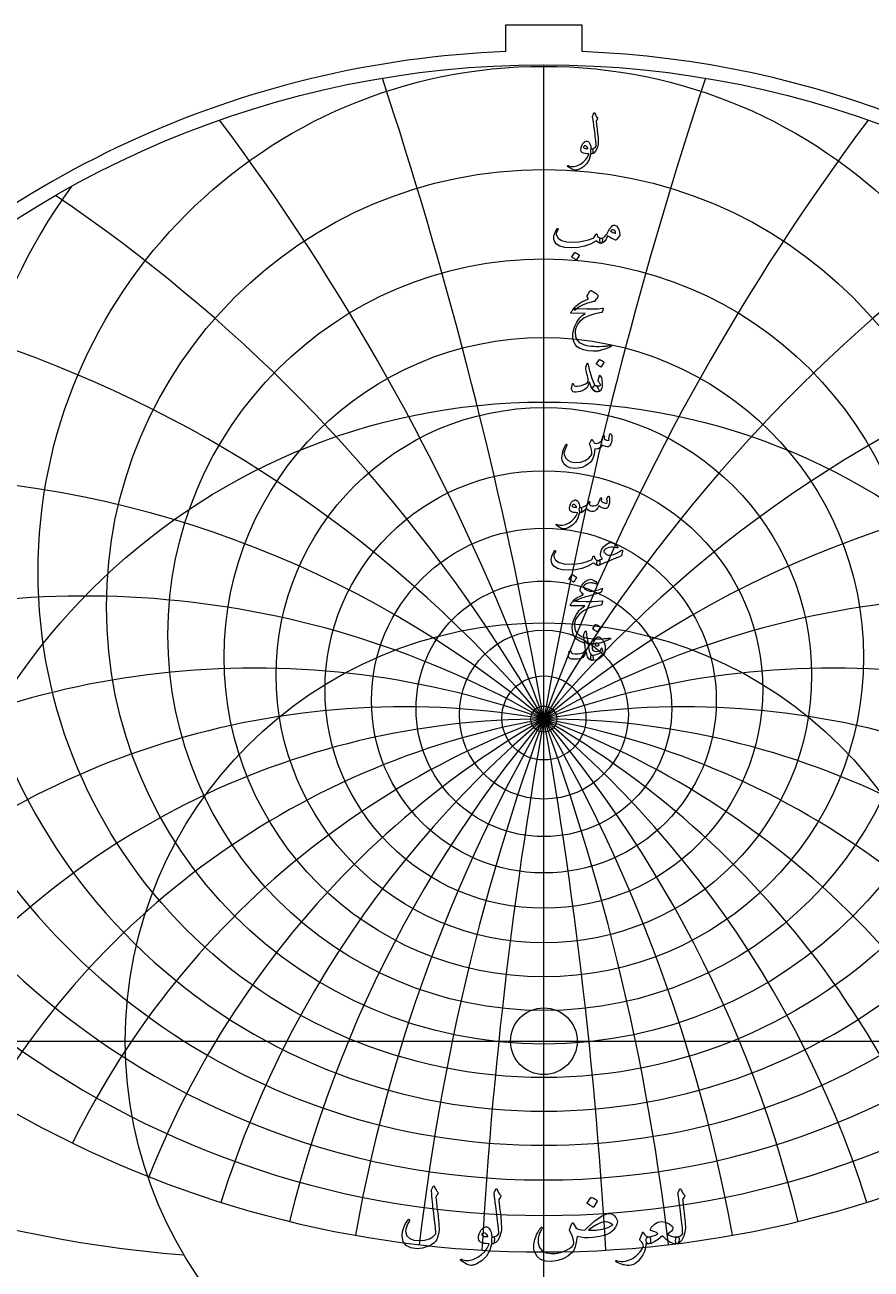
# Model space of a CAD drawing. Header units: millimetres. Extents: x -62 to 62, y -62 to 63.
# Drawn here: x -32.3 to 20.4, y -14.2 to 63.2 of the extents above; entities that cross this region are included whole.
import ezdxf

# ---------------------------------------------------------------- set-up
doc = ezdxf.new("R2010")
doc.units = ezdxf.units.MM
for name, color, linetype in [('CUT_INNER', 6, 'Continuous'), ('CUT_OUTER', 1, 'Continuous'), ('ENGRAVE', 7, 'Continuous'), ('ENGRAVE_FINE', 8, 'Continuous'), ('TEXT', 5, 'Continuous')]:
    doc.layers.add(name, color=color, linetype=linetype)

msp = doc.modelspace()

# ---------------------------------------------------------------- linework, layer by layer
at = {"layer": 'CUT_INNER'}
msp.add_circle((0, 0), 2.075, dxfattribs=at)
at = {"layer": 'CUT_OUTER'}
for points in [[(-2.3625, 63.2325), (2.3625, 63.2325), (2.3625, 61.567)], [(-2.3625, 61.567), (-2.3625, 63.2325)]]:
    msp.add_lwpolyline(points, dxfattribs=at)
for centre, radius, start, end in [((-0.0002, -0.0002), 61.6124, 137.460696, 87.802279), ((-0.0008, 0.0012), 61.6111, 92.196778, 137.461198)]:
    msp.add_arc(centre, radius, start, end, dxfattribs=at)
at = {"layer": 'ENGRAVE'}
for points in [[(0, -60.75), (0, 60.75)], [(-60.75, 0), (60.75, 0)]]:
    msp.add_lwpolyline(points, dxfattribs=at)
for centre, radius in [((0, 0), 60.75), ((0, 29.1978), 31.4559), ((0, 27.0304), 27.204), ((0, 25.2908), 23.3807), ((0, 23.8918), 19.8875), ((0, 0), 39.7663), ((0, 22.7707), 16.6501), ((0, 21.8821), 13.6107), ((0, 21.1927), 10.7231), ((0, 20.6785), 7.9492), ((0, 0), 26.0306), ((0, 20.3223), 5.2562), ((0, 20.113), 2.6154), ((0, 20.0439), 0.81)]:
    msp.add_circle(centre, radius, dxfattribs=at)
for centre, radius, start, end in [((0, 31.9166), 36.2718, 144.142935, 35.857065), ((0, 35.3674), 41.8437, 166.542493, 13.457507), ((0, 39.8219), 48.456, 183.613166, 356.386834), ((0, 45.7087), 56.5502, 197.989873, 342.010127), ((0, 53.7411), 66.854, 210.685518, 329.314482), ((0, -29.4255), 49.4694, 36.5, 143.5), ((0, -29.4255), 49.4694, 36.5, 143.5), ((-16.5988, 61.9475), 75.4611, 234.195235, 265.605148)]:
    msp.add_arc(centre, radius, start, end, dxfattribs=at)
at = {"layer": 'ENGRAVE_FINE'}
for centre, radius, start, end in [((-280.5548, -29.4255), 284.8828, 3.304985, 18.276397), ((-280.5548, -29.4255), 284.8828, 3.304985, 18.276397), ((280.5548, -29.4255), 284.8828, 161.723603, 176.695015), ((280.5548, -29.4255), 284.8828, 161.723603, 176.695015), ((-135.916, -29.4255), 144.6388, 6.655309, 36.843962), ((-135.916, -29.4255), 144.6388, 6.655309, 36.843962), ((135.916, -29.4255), 144.6388, 143.156038, 173.344691), ((135.916, -29.4255), 144.6388, 143.156038, 173.344691), ((-85.6835, -29.4255), 98.9388, 10.098672, 56.012627), ((-85.6835, -29.4255), 98.9388, 10.098672, 56.012627), ((85.6835, -29.4255), 98.9388, 123.987373, 169.901328), ((85.6835, -29.4255), 98.9388, 123.987373, 169.901328), ((-58.9553, -29.4255), 76.9607, 13.687737, 76.118946), ((-58.9553, -29.4255), 76.9607, 13.687737, 76.118946), ((58.9553, -29.4255), 76.9607, 103.881054, 166.312263), ((58.9553, -29.4255), 76.9607, 103.881054, 166.312263), ((-41.5097, -29.4255), 64.5777, 17.483263, 97.495428), ((-41.5097, -29.4255), 64.5777, 17.483263, 97.495428), ((41.5097, -29.4255), 64.5777, 82.504572, 162.516737), ((41.5097, -29.4255), 64.5777, 82.504572, 162.516737), ((-28.5612, -29.4255), 57.1223, 21.558132, 120.328322), ((-28.5612, -29.4255), 57.1223, 21.558132, 120.328322), ((28.5612, -29.4255), 57.1223, 59.671678, 158.441868), ((28.5612, -29.4255), 57.1223, 59.671678, 158.441868), ((-18.0054, -29.4255), 52.6442, 26.002788, 129.565451), ((-18.0054, -29.4255), 52.6442, 26.002788, 129.565451), ((18.0054, -29.4255), 52.6442, 50.434549, 153.997212), ((18.0054, -29.4255), 52.6442, 50.434549, 153.997212), ((-8.7228, -29.4255), 50.2325, 30.932848, 137.092193), ((-8.7228, -29.4255), 50.2325, 30.932848, 137.092193), ((8.7228, -29.4255), 50.2325, 42.907807, 149.067152), ((8.7228, -29.4255), 50.2325, 42.907807, 149.067152), ((0, 111.8466), 132.3276, 242.809626, 297.190374)]:
    msp.add_arc(centre, radius, start, end, dxfattribs=at)
at = {"layer": 'TEXT'}
for points in [[(3.0359, 57.5709), (3.0601, 57.6295), (3.079, 57.6759), (3.0925, 57.7103), (3.1005, 57.7325), (3.1068, 57.7467), (3.1149, 57.7568), (3.1248, 57.7628), (3.1365, 57.7649), (3.1497, 57.7626), (3.1607, 57.7559), (3.1695, 57.7447), (3.176, 57.7289), (3.2058, 57.6519), (3.2416, 57.5825), (3.2831, 57.5208), (3.3305, 57.4667), (3.3437, 57.4494), (3.3475, 57.4298), (3.3419, 57.4081), (3.3269, 57.384), (3.2478, 57.2727), (3.2532, 57.2228), (3.2586, 57.1739), (3.264, 57.1258), (3.2694, 57.0787), (3.2748, 57.0324), (3.2802, 56.987), (3.2856, 56.9426), (3.291, 56.899), (3.3406, 56.4957), (3.3709, 56.1805), (3.3819, 55.9532), (3.3736, 55.814), (3.3058, 55.5614), (3.2173, 55.3748), (3.1082, 55.2542), (2.9784, 55.1996), (2.9748, 55.1996), (2.9712, 55.1996), (2.9676, 55.1996), (2.964, 55.1996), (2.9427, 55.2199), (2.929, 55.2661), (2.9229, 55.3384), (2.9245, 55.4368), (2.9279, 55.4731), (2.938, 55.4996), (2.9548, 55.5163), (2.9784, 55.523), (3.0695, 55.5412), (3.1454, 55.5742), (3.2061, 55.622), (3.2514, 55.6847), (3.2484, 55.7599), (3.2429, 55.8454), (3.2349, 55.9413), (3.2245, 56.0475), (3.2118, 56.1636), (3.1971, 56.2891), (3.1804, 56.4241), (3.1616, 56.5685), (3.1443, 56.7104), (3.1284, 56.8379), (3.1138, 56.9511), (3.1005, 57.0499), (3.0891, 57.1343), (3.0799, 57.2044), (3.0729, 57.2601), (3.0682, 57.3014), (3.0323, 57.5062), (3.0312, 57.5264), (3.0314, 57.5439), (3.0329, 57.5587), (3.0359, 57.5709)], [(2.9065, 55.1601), (2.8223, 54.8644), (2.6811, 54.6167), (2.4828, 54.4171), (2.2275, 54.2655), (2.1918, 54.2502), (2.1565, 54.2363), (2.1217, 54.2241), (2.0874, 54.2134), (2.0537, 54.2046), (2.0209, 54.1977), (1.989, 54.1929), (1.958, 54.1901), (1.8808, 54.2011), (1.7784, 54.2413), (1.6509, 54.3107), (1.4982, 54.4092), (1.4818, 54.4234), (1.4721, 54.4371), (1.4692, 54.4503), (1.473, 54.4631), (1.4816, 54.473), (1.4928, 54.4775), (1.5067, 54.4766), (1.5233, 54.4703), (1.6821, 54.4189), (1.8601, 54.4191), (2.0575, 54.471), (2.2742, 54.5745), (2.4511, 54.6946), (2.5976, 54.8359), (2.7134, 54.9982), (2.7987, 55.1817), (2.7981, 55.1882), (2.7961, 55.1934), (2.7927, 55.1972), (2.788, 55.1996), (2.6642, 55.2068), (2.5589, 55.2212), (2.472, 55.2428), (2.4035, 55.2715), (2.3506, 55.316), (2.3173, 55.3775), (2.3038, 55.4561), (2.3101, 55.5517), (2.3122, 55.5644), (2.3146, 55.5773), (2.3175, 55.5905), (2.3209, 55.6038), (2.3247, 55.6176), (2.329, 55.6321), (2.3337, 55.6473), (2.3389, 55.6631), (2.3811, 55.7657), (2.4323, 55.8508), (2.4925, 55.9184), (2.5616, 55.9685), (2.6324, 55.9959), (2.6973, 55.9954), (2.7563, 55.9671), (2.8095, 55.911), (2.856, 55.8329), (2.8913, 55.7422), (2.9153, 55.6389), (2.9281, 55.523), (2.9352, 55.5231), (2.942, 55.5234), (2.9486, 55.524), (2.955, 55.5248), (2.9614, 55.5256), (2.9681, 55.5261), (2.9749, 55.5265), (2.982, 55.5266), (3.0062, 55.5214), (3.0251, 55.5059), (3.0386, 55.4801), (3.0466, 55.444), (3.05, 55.4042), (3.0493, 55.364), (3.0446, 55.3234), (3.0359, 55.2823), (3.0244, 55.2461), (3.0116, 55.2203), (2.9975, 55.2048), (2.982, 55.1996), (2.9137, 55.1996), (2.9133, 55.1931), (2.9119, 55.1844), (2.9097, 55.1734), (2.9065, 55.1601)], [(2.7341, 55.5625), (2.6964, 55.6283), (2.655, 55.6748), (2.6101, 55.702), (2.5616, 55.7098), (2.5327, 55.7022), (2.5068, 55.6901), (2.4842, 55.6734), (2.4646, 55.6523), (2.4583, 55.6411), (2.4574, 55.629), (2.4619, 55.616), (2.4718, 55.602), (2.5089, 55.5695), (2.5625, 55.5472), (2.6328, 55.5353), (2.7197, 55.5338), (2.7287, 55.5356), (2.7341, 55.541), (2.7359, 55.5499), (2.7341, 55.5625)], [(0.8191, 50.5493), (0.8319, 50.5633), (0.8452, 50.5691), (0.8589, 50.5668), (0.873, 50.5565), (0.8838, 50.543), (0.8874, 50.5278), (0.8838, 50.5107), (0.873, 50.4919), (0.8182, 50.407), (0.7832, 50.3284), (0.7679, 50.2561), (0.7724, 50.1901), (0.8849, 49.9731), (1.1039, 49.8218), (1.4292, 49.736), (1.861, 49.7158), (2.1815, 49.7394), (2.4889, 49.7886), (2.7833, 49.8633), (3.0646, 49.9637), (3.1142, 49.9931), (3.1553, 50.0383), (3.1879, 50.0991), (3.2119, 50.1757), (3.22, 50.1975), (3.2335, 50.2125), (3.2523, 50.2208), (3.2766, 50.2224), (3.2939, 50.215), (3.3062, 50.1999), (3.3136, 50.1773), (3.3161, 50.1469), (3.3329, 50.0719), (3.3799, 50.0158), (3.4569, 49.9785), (3.564, 49.9601), (3.6026, 49.9516), (3.6287, 49.9296), (3.6421, 49.8941), (3.643, 49.8452), (3.63, 49.754), (3.6125, 49.6889), (3.5905, 49.6498), (3.564, 49.6368), (3.4852, 49.6471), (3.4104, 49.6781), (3.3397, 49.7297), (3.273, 49.802), (3.2674, 49.805), (3.2577, 49.8029), (3.244, 49.796), (3.2263, 49.7841), (2.8913, 49.5955), (2.5257, 49.4607), (2.1296, 49.3799), (1.703, 49.353), (1.3087, 49.3799), (1.0024, 49.4607), (0.7841, 49.5955), (0.6539, 49.7841), (0.6242, 49.8894), (0.6144, 49.997), (0.6242, 50.1068), (0.6539, 50.2188), (0.6938, 50.323), (0.7347, 50.4128), (0.7765, 50.4883), (0.8191, 50.5493)], [(4.3975, 50.7793), (4.51, 50.7393), (4.6032, 50.6266), (4.6771, 50.4411), (4.7316, 50.1829), (4.7337, 50.1642), (4.7325, 50.1478), (4.7283, 50.1337), (4.7209, 50.1218), (4.5233, 49.8739), (4.5096, 49.8589), (4.4936, 49.8496), (4.4754, 49.8463), (4.455, 49.8488), (4.3207, 49.8946), (4.1945, 49.9529), (4.0764, 50.0239), (3.9664, 50.1074), (3.8777, 49.9015), (3.7805, 49.7544), (3.6747, 49.6662), (3.5604, 49.6368), (3.5476, 49.6415), (3.5344, 49.6556), (3.5207, 49.6792), (3.5065, 49.7122), (3.4847, 49.794), (3.4769, 49.8595), (3.4829, 49.9089), (3.5029, 49.9422), (3.5146, 49.95), (3.5281, 49.9556), (3.5433, 49.959), (3.5604, 49.9601), (3.6421, 49.974), (3.7221, 50.0122), (3.8002, 50.0746), (3.8766, 50.1613), (3.91, 50.2116), (3.9601, 50.2943), (4.0268, 50.4092), (4.1101, 50.5565), (4.1752, 50.654), (4.2448, 50.7236), (4.3189, 50.7653), (4.3975, 50.7793)], [(4.1388, 50.4272), (4.2062, 50.371), (4.2825, 50.3248), (4.3679, 50.2884), (4.4622, 50.2619), (4.457, 50.3326), (4.4379, 50.3904), (4.4049, 50.435), (4.358, 50.4667), (4.3039, 50.4831), (4.2493, 50.482), (4.1943, 50.4633), (4.1388, 50.4272)], [(1.9077, 49.0583), (1.9122, 49.0628), (1.9185, 49.0655), (1.9266, 49.0664), (1.9365, 49.0655), (2.0063, 49.0372), (2.0721, 49.0027), (2.1339, 48.9618), (2.1916, 48.9146), (2.1972, 48.9075), (2.1997, 48.9003), (2.199, 48.8931), (2.1952, 48.8859), (2.0263, 48.6128), (2.02, 48.6063), (2.0119, 48.6048), (2.0021, 48.6081), (1.9904, 48.6164), (1.9803, 48.6236), (1.9643, 48.6344), (1.9426, 48.6488), (1.9149, 48.6667), (1.881, 48.6883), (1.8404, 48.7134), (1.793, 48.7422), (1.7389, 48.7745), (1.7317, 48.7799), (1.7281, 48.7853), (1.7281, 48.7907), (1.7317, 48.7961)], [(3.0323, 45.9984), (2.7184, 45.9164), (2.4413, 45.8107), (2.201, 45.6811), (1.9976, 45.5278), (1.9664, 45.5042), (1.9374, 45.4909), (1.9107, 45.488), (1.8862, 45.4954), (1.8577, 45.5293), (1.8619, 45.5772), (1.899, 45.6389), (1.9688, 45.7146), (2.1339, 45.8516), (2.3236, 45.9751), (2.538, 46.0851), (2.7772, 46.1816), (2.7089, 46.2822), (2.6961, 46.3074), (2.6901, 46.3325), (2.6907, 46.3577), (2.6981, 46.3828), (2.7464, 46.4787), (2.7907, 46.558), (2.8309, 46.6206), (2.867, 46.6667), (2.8901, 46.6884), (2.9128, 46.6999), (2.935, 46.701), (2.9568, 46.6918), (3.0832, 46.6204), (3.1895, 46.5535), (3.2755, 46.4911), (3.3413, 46.4331), (3.354, 46.4145), (3.3601, 46.3909), (3.3594, 46.3624), (3.352, 46.3289), (3.3289, 46.2766), (3.2918, 46.2131), (3.2409, 46.1383), (3.176, 46.0523), (3.1589, 46.0395), (3.1293, 46.0263), (3.0871, 46.0126), (3.0323, 45.9984)], [(2.1844, 45.5816), (2.6454, 45.5655), (3.044, 45.5637), (3.3801, 45.5763), (3.6538, 45.6032), (3.6622, 45.6042), (3.6695, 45.6037), (3.6757, 45.6015), (3.6808, 45.5978), (3.6845, 45.5928), (3.6866, 45.5866), (3.6872, 45.5793), (3.6862, 45.5709), (3.6791, 45.5381), (3.6722, 45.508), (3.6656, 45.4806), (3.6592, 45.4559), (3.653, 45.4339), (3.6471, 45.4146), (3.6414, 45.398), (3.6359, 45.384), (3.6242, 45.3618), (3.6107, 45.3454), (3.5954, 45.3349), (3.5784, 45.3302), (3.1634, 45.2549), (2.8023, 45.137), (2.4952, 44.9765), (2.2419, 44.7733), (2.1139, 44.6271), (2.0209, 44.4724), (1.963, 44.3091), (1.9401, 44.1374), (1.9621, 43.8677), (2.0497, 43.6479), (2.2028, 43.4779), (2.4215, 43.3577), (2.5349, 43.3214), (2.6595, 43.2913), (2.7954, 43.2675), (2.9425, 43.25), (3.1005, 43.2385), (3.2694, 43.2329), (3.449, 43.2331), (3.6394, 43.2392), (3.7071, 43.243), (3.7737, 43.2473), (3.8392, 43.252), (3.9035, 43.2571), (3.9663, 43.2628), (4.027, 43.2688), (4.0857, 43.2753), (4.1424, 43.2823), (4.1597, 43.2832), (4.1721, 43.2787), (4.1795, 43.2688), (4.182, 43.2536), (4.1806, 43.2358), (4.1766, 43.2221), (4.1698, 43.2125), (4.1604, 43.2068), (4.0589, 43.164), (3.9628, 43.1251), (3.8721, 43.0903), (3.7868, 43.0595), (3.707, 43.0326), (3.6332, 43.0092), (3.5651, 42.9895), (3.5029, 42.9733), (3.4444, 42.9614), (3.3875, 42.9509), (3.3322, 42.9417), (3.2784, 42.9338), (3.2259, 42.9277), (3.1746, 42.9239), (3.1245, 42.9223), (3.0754, 42.923), (2.7404, 42.9491), (2.461, 43.0057), (2.2374, 43.0928), (2.0694, 43.2104), (1.9461, 43.3575), (1.8601, 43.5293), (1.8114, 43.7258), (1.8, 43.947), (1.8352, 44.2213), (1.9194, 44.4877), (2.0526, 44.7459), (2.2347, 44.996), (2.3059, 45.0717), (2.3865, 45.1442), (2.4765, 45.2136), (2.576, 45.2799), (1.7066, 45.287), (1.6857, 45.296), (1.6769, 45.3122), (1.6803, 45.3355), (1.6958, 45.3661), (1.725, 45.4105), (1.7515, 45.4505), (1.7753, 45.486), (1.7964, 45.517), (1.8148, 45.5433), (1.8305, 45.5646), (1.8435, 45.581), (1.8539, 45.5924), (1.8772, 45.5944), (1.9401, 45.5933), (2.0425, 45.5891), (2.1844, 45.5816)], [(2.7538, 42.089), (2.7745, 41.9948), (2.7969, 41.899), (2.8212, 41.8017), (2.8472, 41.7028), (2.8751, 41.6018), (2.9047, 41.4984), (2.9362, 41.3926), (2.9694, 41.2842), (3.0365, 41.0893), (3.0978, 40.9429), (3.1533, 40.845), (3.2029, 40.7956), (3.2463, 40.7662), (3.2901, 40.7247), (3.3343, 40.671), (3.379, 40.6052), (3.4212, 40.5237), (3.4329, 40.4624), (3.414, 40.4213), (3.3646, 40.4004), (3.205, 40.4166), (3.0637, 40.5226), (2.9409, 40.7184), (2.8365, 41.004), (2.8342, 41.0087), (2.8311, 41.0121), (2.827, 41.0141), (2.8221, 41.0148), (2.8185, 41.0141), (2.8149, 41.0121), (2.8113, 41.0087), (2.8077, 41.004), (2.7976, 40.9577), (2.7853, 40.9088), (2.7707, 40.8571), (2.7538, 40.8028), (2.7354, 40.7514), (2.7161, 40.7085), (2.6959, 40.6741), (2.6748, 40.6483), (2.5989, 40.5821), (2.5041, 40.5235), (2.3905, 40.4725), (2.258, 40.4291), (2.1233, 40.397), (2.0065, 40.3833), (1.9077, 40.3881), (1.8269, 40.4112), (1.7577, 40.4691), (1.7263, 40.5711), (1.7326, 40.717), (1.7766, 40.907), (1.7809, 40.9133), (1.7865, 40.9178), (1.7935, 40.9205), (1.8018, 40.9214), (1.8116, 40.9202), (1.8197, 40.9169), (1.826, 40.9112), (1.8305, 40.9034), (1.8476, 40.8636), (1.8664, 40.8306), (1.8871, 40.8044), (1.9095, 40.7848), (1.9796, 40.7588), (2.0748, 40.7525), (2.1952, 40.766), (2.3407, 40.7992), (2.4958, 40.8491), (2.6164, 40.9052), (2.7024, 40.9676), (2.7538, 41.0363), (2.7624, 41.1059), (2.7484, 41.2249), (2.7121, 41.3934), (2.6532, 41.6112), (2.6249, 41.7259), (2.6083, 41.8186), (2.6034, 41.8894), (2.6101, 41.9381), (2.6784, 42.1321), (2.6858, 42.1525), (2.6937, 42.1671), (2.702, 42.1759), (2.7107, 42.1788), (2.7215, 42.1732), (2.7323, 42.1564), (2.7431, 42.1283), (2.7538, 42.089)], [(3.4472, 42.398), (3.4517, 42.4025), (3.458, 42.4052), (3.4661, 42.4061), (3.476, 42.4052), (3.5458, 42.3769), (3.6116, 42.3423), (3.6734, 42.3014), (3.7311, 42.2543), (3.7367, 42.2471), (3.7391, 42.2399), (3.7385, 42.2327), (3.7347, 42.2255), (3.5658, 41.9525), (3.5595, 41.946), (3.5514, 41.9444), (3.5415, 41.9478), (3.5299, 41.9561), (3.5198, 41.9632), (3.5038, 41.974), (3.482, 41.9884), (3.4544, 42.0064), (3.4205, 42.0279), (3.3799, 42.0531), (3.3325, 42.0818), (3.2784, 42.1141), (3.2712, 42.1195), (3.2676, 42.1249), (3.2676, 42.1303), (3.2712, 42.1357)], [(3.4796, 40.9285), (3.4585, 40.9638), (3.4383, 40.9941), (3.4189, 41.0195), (3.4005, 41.0399), (3.3873, 41.0574), (3.3799, 41.0776), (3.3783, 41.1005), (3.3826, 41.1261), (3.458, 41.3992), (3.4686, 41.423), (3.4823, 41.4297), (3.4991, 41.4194), (3.5191, 41.392), (3.5492, 41.3338), (3.5748, 41.2636), (3.5959, 41.1812), (3.6125, 41.0866), (3.6222, 40.9959), (3.626, 40.907), (3.624, 40.8199), (3.6161, 40.7345), (3.6033, 40.6602), (3.5865, 40.5953), (3.5656, 40.5398), (3.5406, 40.4938), (3.5099, 40.4597), (3.4679, 40.4327), (3.4147, 40.413), (3.3502, 40.4004), (3.2842, 40.3979), (3.2227, 40.4085), (3.1657, 40.4321), (3.1131, 40.4687), (3.0725, 40.5151), (3.0511, 40.5684), (3.0491, 40.6283), (3.0664, 40.695), (3.094, 40.7496), (3.1266, 40.7839), (3.1641, 40.7981), (3.2065, 40.792), (3.3044, 40.7684), (3.3898, 40.766), (3.4625, 40.7846), (3.5227, 40.8244), (3.524, 40.8349), (3.5173, 40.8558), (3.5025, 40.887), (3.4796, 40.9285)], [(4.0993, 37.7622), (4.1056, 37.7779), (4.1137, 37.7891), (4.1236, 37.7959), (4.1352, 37.7981), (4.1503, 37.7963), (4.1631, 37.7909), (4.1736, 37.782), (4.182, 37.7694), (4.2024, 37.7245), (4.217, 37.6688), (4.2257, 37.6023), (4.2287, 37.5251), (4.2208, 37.3989), (4.1972, 37.279), (4.1579, 37.1654), (4.1029, 37.058), (4.084, 37.0322), (4.0634, 37.0122), (4.0409, 36.9981), (4.0167, 36.9898), (3.9289, 36.9841), (3.8344, 36.9996), (3.7331, 37.0362), (3.6251, 37.094), (3.5341, 36.9693), (3.4266, 36.8865), (3.3024, 36.8454), (3.1616, 36.8461), (3.157, 36.7703), (3.1504, 36.6974), (3.1417, 36.6275), (3.1311, 36.5604), (3.1184, 36.4959), (3.1037, 36.4333), (3.087, 36.3728), (3.0682, 36.3143), (3.0246, 36.2088), (2.9658, 36.1113), (2.8917, 36.022), (2.8023, 35.9407), (2.5933, 35.8015), (2.3721, 35.7036), (2.1388, 35.647), (1.8934, 35.6317), (1.617, 35.6692), (1.3985, 35.7673), (1.2379, 35.9261), (1.1353, 36.1455), (1.1214, 36.2245), (1.1191, 36.3179), (1.1286, 36.4257), (1.1497, 36.5479), (1.1836, 36.6817), (1.2314, 36.8209), (1.2932, 36.9655), (1.3688, 37.1155), (1.3749, 37.1249), (1.3823, 37.1317), (1.3911, 37.1357), (1.4012, 37.1371), (1.4113, 37.1362), (1.42, 37.1335), (1.4274, 37.129), (1.4335, 37.1227), (1.4375, 37.1135), (1.4389, 37.1038), (1.4375, 37.0937), (1.4335, 37.0832), (1.3374, 36.8836), (1.2754, 36.7194), (1.2476, 36.5907), (1.2539, 36.4976), (1.3446, 36.2921), (1.4874, 36.1428), (1.6823, 36.0496), (1.9293, 36.0125), (2.2747, 36.0345), (2.567, 36.1221), (2.8064, 36.2753), (2.9928, 36.494), (2.9921, 36.6381), (2.9685, 36.7904), (2.922, 36.9507), (2.8526, 37.1191), (2.8439, 37.1362), (2.8392, 37.1514), (2.8385, 37.1649), (2.8419, 37.1766), (2.8612, 37.2167), (2.8796, 37.2543), (2.8971, 37.2894), (2.9137, 37.3221), (2.9294, 37.3518), (2.9443, 37.3782), (2.9582, 37.4012), (2.9712, 37.4209), (2.9786, 37.4292), (2.9865, 37.4326), (2.9948, 37.431), (3.0035, 37.4245), (3.008, 37.4195), (3.0143, 37.4119), (3.0224, 37.4016), (3.0323, 37.3886), (3.0435, 37.3728), (3.0556, 37.3544), (3.0687, 37.3333), (3.0826, 37.3095), (3.1109, 37.2637), (3.1347, 37.2305), (3.154, 37.2098), (3.1688, 37.2017), (3.2622, 37.1939), (3.3556, 37.2098), (3.449, 37.2496), (3.5424, 37.3131), (3.5764, 37.3553), (3.6098, 37.4245), (3.6428, 37.5206), (3.6754, 37.6436), (3.6785, 37.6553), (3.6844, 37.6652), (3.6929, 37.6733), (3.7041, 37.6796), (3.7147, 37.6836), (3.7248, 37.685), (3.7344, 37.6836), (3.7436, 37.6796), (3.7573, 37.6571), (3.7625, 37.6149), (3.7591, 37.5529), (3.7472, 37.4712), (3.8198, 37.4267), (3.8972, 37.3975), (3.9796, 37.3836), (4.067, 37.385), (4.0659, 37.4112), (4.0625, 37.4326), (4.0569, 37.449), (4.049, 37.4604), (4.04, 37.4712), (4.0346, 37.482), (4.0329, 37.4927), (4.0346, 37.5035)], [(2.2006, 32.8416), (2.1163, 32.5458), (1.9751, 32.2982), (1.7768, 32.0985), (1.5215, 31.947), (1.4858, 31.9316), (1.4506, 31.9178), (1.4158, 31.9055), (1.3814, 31.8949), (1.3477, 31.886), (1.3149, 31.8792), (1.2831, 31.8743), (1.2521, 31.8715), (1.1748, 31.8825), (1.0724, 31.9227), (0.9449, 31.9921), (0.7922, 32.0907), (0.7758, 32.1048), (0.7662, 32.1185), (0.7632, 32.1318), (0.7671, 32.1446), (0.7756, 32.1545), (0.7868, 32.1589), (0.8007, 32.158), (0.8173, 32.1518), (0.9761, 32.1003), (1.1542, 32.1006), (1.3515, 32.1524), (1.5682, 32.2559), (1.7452, 32.3761), (1.8916, 32.5173), (2.0074, 32.6797), (2.0928, 32.8631), (2.0921, 32.8696), (2.0901, 32.8748), (2.0867, 32.8786), (2.082, 32.8811), (1.9583, 32.8883), (1.853, 32.9026), (1.7661, 32.9242), (1.6976, 32.9529), (1.6446, 32.9974), (1.6113, 33.0589), (1.5979, 33.1375), (1.6042, 33.2332), (1.6062, 33.2459), (1.6087, 33.2588), (1.6116, 33.2719), (1.6149, 33.2853), (1.6188, 33.2991), (1.623, 33.3136), (1.6277, 33.3287), (1.6329, 33.3445), (1.6751, 33.4472), (1.7263, 33.5323), (1.7865, 33.5999), (1.8557, 33.6499), (1.9264, 33.6773), (1.9913, 33.6769), (2.0503, 33.6486), (2.1036, 33.5924), (2.15, 33.5143), (2.1853, 33.4236), (2.2093, 33.3203), (2.2221, 33.2044), (2.2292, 33.2045), (2.236, 33.2049), (2.2427, 33.2054), (2.2491, 33.2062), (2.2555, 33.207), (2.2621, 33.2076), (2.2689, 33.2079), (2.276, 33.208), (2.3003, 33.2029), (2.3191, 33.1874), (2.3326, 33.1615), (2.3407, 33.1254), (2.344, 33.0856), (2.3434, 33.0455), (2.3387, 33.0048), (2.3299, 32.9637), (2.3184, 32.9276), (2.3056, 32.9017), (2.2915, 32.8862), (2.276, 32.8811), (2.2077, 32.8811), (2.2073, 32.8746), (2.2059, 32.8658), (2.2037, 32.8548), (2.2006, 32.8416)], [(2.0281, 33.244), (1.9904, 33.3097), (1.9491, 33.3562), (1.9042, 33.3834), (1.8557, 33.3913), (1.8267, 33.3836), (1.8009, 33.3715), (1.7782, 33.3549), (1.7586, 33.3338), (1.7524, 33.3225), (1.7515, 33.3104), (1.756, 33.2974), (1.7658, 33.2835), (1.8029, 33.2509), (1.8565, 33.2287), (1.9268, 33.2168), (2.0137, 33.2152), (2.0227, 33.217), (2.0281, 33.2224), (2.0299, 33.2314), (2.0281, 33.244)], [(4.0149, 33.905), (4.0227, 33.9104), (4.032, 33.9086), (4.0425, 33.8996), (4.0544, 33.8835), (4.0672, 33.8561), (4.0769, 33.817), (4.0834, 33.7662), (4.0867, 33.7038), (4.0879, 33.6329), (4.084, 33.5637), (4.0753, 33.4963), (4.0616, 33.4308), (4.0216, 33.3032), (3.9772, 33.2116), (3.9282, 33.1559), (3.8748, 33.1362), (3.7484, 33.1436), (3.6314, 33.1766), (3.5238, 33.2352), (3.4257, 33.3194), (3.3583, 33.1867), (3.2784, 33.0832), (3.1859, 33.0089), (3.0808, 32.9637), (2.9705, 32.9538), (2.8589, 32.9817), (2.746, 33.0472), (2.6317, 33.1505), (2.5392, 33.0327), (2.4485, 32.9484), (2.3595, 32.8979), (2.2724, 32.8811), (2.2549, 32.891), (2.2383, 32.9206), (2.2226, 32.97), (2.2077, 33.0392), (2.2024, 33.1074), (2.2113, 33.1577), (2.2347, 33.1901), (2.2724, 33.2044), (2.4381, 33.2419), (2.5832, 33.3149), (2.7076, 33.4234), (2.8113, 33.5673), (2.8169, 33.5752), (2.823, 33.5808), (2.8295, 33.5841), (2.8365, 33.5853), (2.845, 33.5844), (2.8526, 33.5817), (2.8594, 33.5772), (2.8652, 33.5709), (2.8686, 33.5516), (2.8607, 33.5188), (2.8416, 33.4725), (2.8113, 33.4128), (2.8511, 33.3668), (2.9128, 33.3329), (2.9966, 33.3111), (3.1023, 33.3014), (3.2341, 33.3291), (3.3493, 33.4191), (3.4479, 33.5716), (3.5299, 33.7865), (3.5339, 33.7975), (3.5389, 33.8053), (3.5447, 33.81), (3.5514, 33.8116), (3.5615, 33.8107), (3.5703, 33.808), (3.5777, 33.8035), (3.5838, 33.7972), (3.5883, 33.7883), (3.5909, 33.7793), (3.5918, 33.7703), (3.5909, 33.7613), (3.555, 33.6104), (3.597, 33.5731), (3.6475, 33.5404), (3.7066, 33.5121), (3.7742, 33.4883), (3.84, 33.4728), (3.89, 33.4694), (3.9244, 33.4782), (3.943, 33.499), (3.9491, 33.5309), (3.9457, 33.5763), (3.9329, 33.6351), (3.9107, 33.7074), (3.9145, 33.7278), (3.9332, 33.7676), (3.9666, 33.8267), (4.0149, 33.905)], [(4.8897, 30.4947), (4.8179, 30.2073), (4.8098, 30.1933), (4.7963, 30.1803), (4.7774, 30.1682), (4.7532, 30.157), (4.6994, 30.138), (4.6423, 30.117), (4.5818, 30.094), (4.5179, 30.0689), (4.4506, 30.0421), (4.38, 30.0137), (4.306, 29.9837), (4.2287, 29.9522), (3.4023, 29.5929), (3.3646, 29.6012), (3.3341, 29.6261), (3.3107, 29.6677), (3.2945, 29.7258), (3.2918, 29.7876), (3.3089, 29.8399), (3.3457, 29.8828), (3.4023, 29.9162), (3.4094, 29.9195), (3.4234, 29.9257), (3.4444, 29.9348), (3.4724, 29.9468), (3.5071, 29.9615), (3.5483, 29.9787), (3.596, 29.9983), (3.6502, 30.0204), (3.5804, 30.0921), (3.5362, 30.1704), (3.5175, 30.2555), (3.5245, 30.3474), (3.5936, 30.5659), (3.7113, 30.7507), (3.8775, 30.9018), (4.0921, 31.0192), (4.1391, 31.0302), (4.1936, 31.0273), (4.2558, 31.0105), (4.3257, 30.9797), (4.3982, 30.9377), (4.4649, 30.8908), (4.5257, 30.8389), (4.5807, 30.7821), (4.5962, 30.7612), (4.6032, 30.7417), (4.6016, 30.7235), (4.5915, 30.7066), (4.5763, 30.6936), (4.5592, 30.6869), (4.5403, 30.6864), (4.5197, 30.6923), (4.4121, 30.7262), (4.2978, 30.7417), (4.1768, 30.7388), (4.049, 30.7174), (3.9334, 30.6828), (3.8415, 30.6366), (3.7735, 30.5787), (3.7293, 30.509), (3.7248, 30.4781), (3.7365, 30.4426), (3.7643, 30.4026), (3.8083, 30.3581), (3.8586, 30.3177), (3.9089, 30.2863), (3.9592, 30.2638), (4.0095, 30.2504), (4.1602, 30.2465), (4.3212, 30.2782), (4.4925, 30.3453), (4.6742, 30.448), (4.6937, 30.4603), (4.7128, 30.4722), (4.7314, 30.4837), (4.7496, 30.4947), (4.7671, 30.505), (4.7837, 30.5144), (4.7995, 30.523), (4.8143, 30.5306), (4.8554, 30.5499), (4.8816, 30.5504), (4.8931, 30.5319), (4.8897, 30.4947)], [(0.6611, 30.5055), (0.6739, 30.5194), (0.6871, 30.5252), (0.7008, 30.523), (0.715, 30.5126), (0.7257, 30.4992), (0.7293, 30.4839), (0.7257, 30.4668), (0.715, 30.448), (0.6602, 30.3631), (0.6251, 30.2845), (0.6099, 30.2122), (0.6144, 30.1462), (0.7269, 29.9293), (0.9458, 29.7779), (1.2712, 29.6921), (1.703, 29.6719), (2.0234, 29.6955), (2.3308, 29.7447), (2.6252, 29.8195), (2.9065, 29.9198), (2.9562, 29.9492), (2.9972, 29.9944), (3.0298, 30.0552), (3.0538, 30.1318), (3.0619, 30.1536), (3.0754, 30.1686), (3.0942, 30.1769), (3.1185, 30.1785), (3.1358, 30.1711), (3.1481, 30.1561), (3.1556, 30.1334), (3.158, 30.1031), (3.1749, 30.0281), (3.2218, 29.9719), (3.2988, 29.9347), (3.4059, 29.9162), (3.4445, 29.9077), (3.4706, 29.8857), (3.4841, 29.8502), (3.485, 29.8013), (3.4719, 29.7101), (3.4544, 29.645), (3.4324, 29.6059), (3.4059, 29.5929), (3.3271, 29.6032), (3.2523, 29.6342), (3.1816, 29.6859), (3.1149, 29.7582), (3.1093, 29.7611), (3.0996, 29.7591), (3.0859, 29.7521), (3.0682, 29.7402), (2.7332, 29.5516), (2.3676, 29.4169), (1.9715, 29.336), (1.5449, 29.3091), (1.1506, 29.336), (0.8443, 29.4169), (0.626, 29.5516), (0.4958, 29.7402), (0.4662, 29.8455), (0.4563, 29.9531), (0.4662, 30.0629), (0.4958, 30.1749), (0.5358, 30.2791), (0.5766, 30.3689), (0.6184, 30.4444), (0.6611, 30.5055)], [(1.7497, 29.0145), (1.7542, 29.019), (1.7604, 29.0216), (1.7685, 29.0225), (1.7784, 29.0216), (1.8482, 28.9934), (1.914, 28.9588), (1.9758, 28.9179), (2.0335, 28.8708), (2.0391, 28.8636), (2.0416, 28.8564), (2.0409, 28.8492), (2.0371, 28.842), (1.8682, 28.569), (1.8619, 28.5625), (1.8539, 28.5609), (1.844, 28.5642), (1.8323, 28.5726), (1.8222, 28.5797), (1.8063, 28.5905), (1.7845, 28.6049), (1.7569, 28.6229), (1.7229, 28.6444), (1.6823, 28.6696), (1.6349, 28.6983), (1.5808, 28.7306), (1.5736, 28.736), (1.57, 28.7414), (1.57, 28.7468), (1.5736, 28.7522)], [(3.6448, 28.1677), (3.6478, 28.1423), (3.6314, 28.095), (3.5957, 28.0256), (3.5406, 27.9342), (3.529, 27.9194), (3.5155, 27.9072), (3.5002, 27.8978), (3.4832, 27.8911), (3.2532, 27.8278), (3.0484, 27.7707), (2.8688, 27.72), (2.7143, 27.6755), (2.585, 27.6376), (2.4808, 27.6064), (2.4017, 27.5819), (2.3479, 27.5641), (1.9131, 27.3701), (1.8826, 27.3679), (1.8592, 27.3719), (1.8431, 27.3823), (1.8341, 27.3989), (1.8339, 27.4049), (1.8368, 27.4123), (1.8429, 27.4211), (1.8521, 27.4312), (1.9405, 27.5143), (2.073, 27.6019), (2.2495, 27.6939), (2.47, 27.7905), (2.4101, 27.8417), (2.3595, 27.8911), (2.3184, 27.9387), (2.2868, 27.9845), (2.2672, 28.0346), (2.2625, 28.095), (2.2726, 28.1657), (2.2976, 28.2468), (2.338, 28.3312), (2.3946, 28.4156), (2.4673, 28.5), (2.5562, 28.5845), (2.653, 28.6575), (2.7458, 28.7075), (2.8344, 28.7347), (2.9191, 28.739), (3.0338, 28.7158), (3.1374, 28.668), (3.2297, 28.5955), (3.3107, 28.4982), (3.3179, 28.4861), (3.3215, 28.4749), (3.3215, 28.4646), (3.3179, 28.4551), (3.31, 28.4464), (3.3008, 28.4417), (3.2903, 28.441), (3.2784, 28.4444), (3.2255, 28.4612), (3.1746, 28.4758), (3.1258, 28.4881), (3.079, 28.4982), (3.0344, 28.5059), (2.9923, 28.5108), (2.9527, 28.5131), (2.9155, 28.5126), (2.7608, 28.4944), (2.6308, 28.4506), (2.5255, 28.3813), (2.4449, 28.2863), (2.5306, 28.1733), (2.6263, 28.0896), (2.7318, 28.035), (2.8472, 28.0096), (3.019, 28.0078), (3.2038, 28.0348), (3.4017, 28.0905), (3.6125, 28.1749), (3.6213, 28.1771), (3.6296, 28.1767), (3.6374, 28.1736), (3.6448, 28.1677)], [(2.1538, 27.3809), (2.6148, 27.3647), (3.0134, 27.3629), (3.3496, 27.3755), (3.6233, 27.4025), (3.6317, 27.4035), (3.639, 27.4029), (3.6452, 27.4008), (3.6502, 27.3971), (3.6539, 27.392), (3.6561, 27.3858), (3.6566, 27.3785), (3.6556, 27.3701), (3.6485, 27.3373), (3.6417, 27.3073), (3.6351, 27.2799), (3.6287, 27.2552), (3.6225, 27.2332), (3.6165, 27.2138), (3.6108, 27.1972), (3.6053, 27.1833), (3.5936, 27.1611), (3.5802, 27.1447), (3.5649, 27.1341), (3.5478, 27.1294), (3.1329, 27.0542), (2.7718, 26.9363), (2.4646, 26.7758), (2.2113, 26.5725), (2.0833, 26.4264), (1.9904, 26.2716), (1.9324, 26.1084), (1.9095, 25.9366), (1.9315, 25.6669), (2.0191, 25.4471), (2.1723, 25.2771), (2.391, 25.157), (2.5044, 25.1206), (2.629, 25.0905), (2.7648, 25.0667), (2.9119, 25.0492), (3.07, 25.0378), (3.2389, 25.0322), (3.4185, 25.0324), (3.6089, 25.0384), (3.6766, 25.0423), (3.7432, 25.0465), (3.8086, 25.0512), (3.873, 25.0564), (3.9357, 25.062), (3.9965, 25.0681), (4.0552, 25.0746), (4.1119, 25.0816), (4.1292, 25.0825), (4.1415, 25.078), (4.1489, 25.0681), (4.1514, 25.0528), (4.1501, 25.0351), (4.146, 25.0214), (4.1393, 25.0117), (4.1299, 25.0061), (4.0284, 24.9632), (3.9323, 24.9244), (3.8415, 24.8896), (3.7562, 24.8588), (3.6765, 24.8319), (3.6026, 24.8085), (3.5346, 24.7887), (3.4724, 24.7726), (3.4139, 24.7607), (3.357, 24.7501), (3.3016, 24.7409), (3.2478, 24.7331), (3.1954, 24.727), (3.1441, 24.7232), (3.0939, 24.7216), (3.0448, 24.7223), (2.7098, 24.7483), (2.4305, 24.8049), (2.2068, 24.892), (2.0389, 25.0097), (1.9156, 25.1568), (1.8296, 25.3286), (1.7809, 25.525), (1.7694, 25.7462), (1.8047, 26.0206), (1.8889, 26.2869), (2.022, 26.5451), (2.2041, 26.7953), (2.2753, 26.871), (2.3559, 26.9435), (2.446, 27.0129), (2.5455, 27.0791), (1.676, 27.0863), (1.6551, 27.0953), (1.6464, 27.1115), (1.6497, 27.1348), (1.6652, 27.1653), (1.6944, 27.2098), (1.7209, 27.2498), (1.7447, 27.2853), (1.7658, 27.3162), (1.7842, 27.3425), (1.8, 27.3638), (1.813, 27.3802), (1.8233, 27.3917), (1.8467, 27.3937), (1.9095, 27.3926), (2.0119, 27.3883), (2.1538, 27.3809)], [(3.2119, 25.9211), (3.2164, 25.9256), (3.2227, 25.9283), (3.2308, 25.9292), (3.2407, 25.9283), (3.3105, 25.9), (3.3763, 25.8654), (3.438, 25.8245), (3.4957, 25.7774), (3.5014, 25.7702), (3.5038, 25.763), (3.5031, 25.7558), (3.4993, 25.7486), (3.3305, 25.4756), (3.3242, 25.4691), (3.3161, 25.4675), (3.3062, 25.4709), (3.2945, 25.4792), (3.2844, 25.4863), (3.2685, 25.4971), (3.2467, 25.5115), (3.2191, 25.5295), (3.1852, 25.551), (3.1445, 25.5762), (3.0972, 25.6049), (3.0431, 25.6372), (3.0359, 25.6426), (3.0323, 25.648), (3.0323, 25.6534), (3.0359, 25.6588)], [(2.9892, 24.0169), (3.0152, 24.0043), (3.0359, 23.9846), (3.0511, 23.9576), (3.061, 23.9235), (3.0675, 23.8813), (3.0691, 23.8409), (3.0657, 23.8022), (3.0574, 23.7654), (3.0451, 23.734), (3.0296, 23.7115), (3.0109, 23.6981), (2.9892, 23.6936), (2.8816, 23.7234), (2.7925, 23.7987), (2.7217, 23.9192), (2.6694, 24.0852), (2.6627, 24.1138), (2.6568, 24.1386), (2.6519, 24.1596), (2.6479, 24.1768), (2.6447, 24.1902), (2.6425, 24.1997), (2.6411, 24.2054), (2.6407, 24.2073), (2.6353, 24.2179), (2.6299, 24.2208), (2.6245, 24.2161), (2.6191, 24.2037), (2.558, 24.0659), (2.4898, 23.9576), (2.4143, 23.879), (2.3317, 23.8301), (2.2118, 23.7924), (2.0712, 23.769), (1.91, 23.76), (1.7281, 23.7654), (1.6066, 23.8029), (1.5404, 23.8939), (1.5294, 24.0382), (1.5736, 24.2361), (1.5837, 24.2599), (1.5961, 24.2774), (1.6107, 24.2886), (1.6275, 24.2936), (1.6441, 24.292), (1.6581, 24.2837), (1.6693, 24.2686), (1.6778, 24.2468), (1.696, 24.2004), (1.7182, 24.1651), (1.7445, 24.1411), (1.7748, 24.1283), (1.9448, 24.1022), (2.1062, 24.0995), (2.2592, 24.1202), (2.4035, 24.1642), (2.4662, 24.197), (2.5176, 24.2415), (2.5578, 24.2976), (2.5868, 24.3654), (2.585, 24.3975), (2.576, 24.4723), (2.5598, 24.5897), (2.5365, 24.7498), (2.5246, 24.8355), (2.514, 24.9129), (2.5048, 24.9819), (2.497, 25.0426), (2.4902, 25.0946), (2.4844, 25.1374), (2.4794, 25.171), (2.4754, 25.1953), (2.472, 25.2326), (2.4727, 25.2654), (2.4774, 25.2937), (2.4862, 25.3175), (2.5001, 25.347), (2.5131, 25.3745), (2.5252, 25.4), (2.5365, 25.4235), (2.5466, 25.4449), (2.5553, 25.4643), (2.5627, 25.4817), (2.5688, 25.4971), (2.5751, 25.5095), (2.5832, 25.5178), (2.5931, 25.522), (2.6047, 25.5223), (2.6175, 25.5173), (2.6272, 25.5097), (2.6337, 25.4994), (2.6371, 25.4863), (2.659, 25.3026), (2.6815, 25.1284), (2.7048, 24.9639), (2.7287, 24.8091), (2.7531, 24.6639), (2.7776, 24.5284), (2.8025, 24.4026), (2.8275, 24.2864), (2.8578, 24.1779), (2.8949, 24.0969), (2.9386, 24.0432), (2.9892, 24.0169)], [(3.4023, 25.163), (3.427, 25.1594), (3.4544, 25.1486), (3.4845, 25.1307), (3.5173, 25.1055), (3.6576, 24.956), (3.7553, 24.7876), (3.8103, 24.6003), (3.8227, 24.3942), (3.8117, 24.2868), (3.7894, 24.1912), (3.756, 24.1072), (3.7113, 24.0349), (3.5665, 23.8856), (3.3978, 23.7789), (3.2054, 23.7149), (2.9892, 23.6936), (2.9674, 23.6987), (2.9487, 23.7142), (2.9332, 23.74), (2.9209, 23.7762), (2.9163, 23.7962), (2.9133, 23.8166), (2.9118, 23.8375), (2.9119, 23.8588), (2.9132, 23.8799), (2.9151, 23.9001), (2.9176, 23.9195), (2.9209, 23.9379), (2.9306, 23.9698), (2.9452, 23.9936), (2.9647, 24.0093), (2.9892, 24.0169), (3.1998, 24.0452), (3.3826, 24.0978), (3.5375, 24.1745), (3.6646, 24.2756), (3.6585, 24.3261), (3.6511, 24.3663), (3.6424, 24.3962), (3.6323, 24.4157), (3.6201, 24.4325), (3.6089, 24.4436), (3.5986, 24.4487), (3.5891, 24.448), (3.5826, 24.4458), (3.5775, 24.4427), (3.5737, 24.4386), (3.5712, 24.4337), (3.5366, 24.3627), (3.4939, 24.3079), (3.4432, 24.2693), (3.3844, 24.2468), (3.2135, 24.2336), (3.096, 24.2801), (3.032, 24.3863), (3.0215, 24.5522), (3.0359, 24.6474), (3.0646, 24.7462), (3.1077, 24.8486), (3.1652, 24.9546), (3.2258, 25.0458), (3.2856, 25.1109), (3.3444, 25.15), (3.4023, 25.163)], [(3.2838, 24.775), (3.2481, 24.7649), (3.22, 24.7382), (3.1996, 24.6948), (3.1868, 24.6349), (3.187, 24.6254), (3.1877, 24.6187), (3.1888, 24.6147), (3.1904, 24.6133), (3.2265, 24.6046), (3.2631, 24.5998), (3.3002, 24.5992), (3.3377, 24.6025), (3.3707, 24.6095), (3.3978, 24.6196), (3.4192, 24.6328), (3.4347, 24.6492), (3.3942, 24.7069), (3.3556, 24.7471), (3.3188, 24.7698), (3.2838, 24.775)], [(-6.8909, -9.0408), (-6.8825, -9.0261), (-6.8717, -9.0156), (-6.8585, -9.0093), (-6.843, -9.0072), (-6.8274, -9.0099), (-6.8142, -9.018), (-6.8035, -9.0315), (-6.7951, -9.0504), (-6.7505, -9.1602), (-6.7029, -9.2551), (-6.6523, -9.3351), (-6.5987, -9.4), (-6.5828, -9.4234), (-6.5783, -9.4503), (-6.5852, -9.4809), (-6.6035, -9.515), (-6.6151, -9.5315), (-6.6262, -9.5473), (-6.6367, -9.5626), (-6.6466, -9.5773), (-6.6559, -9.5911), (-6.6645, -9.6036), (-6.6726, -9.615), (-6.6801, -9.6252), (-6.6927, -9.6438), (-6.7017, -9.6659), (-6.7071, -9.6917), (-6.7088, -9.721), (-6.7032, -9.8038), (-6.6957, -9.894), (-6.6864, -9.9918), (-6.6753, -10.097), (-6.6627, -10.2098), (-6.649, -10.33), (-6.634, -10.4577), (-6.6178, -10.5928), (-6.5997, -10.7277), (-6.5837, -10.8545), (-6.5698, -10.9732), (-6.558, -11.0838), (-6.5479, -11.1867), (-6.5394, -11.282), (-6.5324, -11.3699), (-6.5268, -11.4503), (-6.5205, -11.6883), (-6.54, -11.9138), (-6.5852, -12.1266), (-6.6562, -12.3269), (-6.7253, -12.4446), (-6.8322, -12.5533), (-6.9768, -12.653), (-7.1591, -12.7437), (-7.3567, -12.8188), (-7.5424, -12.8718), (-7.716, -12.9027), (-7.8777, -12.9114), (-8.2825, -12.8557), (-8.5723, -12.703), (-8.7471, -12.4533), (-8.807, -12.1066), (-8.7861, -11.8482), (-8.7184, -11.5952), (-8.604, -11.3476), (-8.4429, -11.1054), (-8.4307, -11.0913), (-8.4178, -11.0826), (-8.4043, -11.0794), (-8.3902, -11.0814), (-8.3753, -11.0871), (-8.3639, -11.0946), (-8.3561, -11.1039), (-8.3519, -11.115), (-8.3489, -11.1314), (-8.3495, -11.1473), (-8.3537, -11.1626), (-8.3615, -11.1773), (-8.4714, -11.3913), (-8.5471, -11.5737), (-8.5887, -11.7243), (-8.5962, -11.8431), (-8.5163, -12.0991), (-8.3435, -12.2778), (-8.078, -12.3793), (-7.7196, -12.4036), (-7.3966, -12.3685), (-7.122, -12.2874), (-6.896, -12.1602), (-6.7184, -11.9868), (-6.7222, -11.9031), (-6.7286, -11.8054), (-6.7377, -11.6936), (-6.7496, -11.5677), (-6.7644, -11.4274), (-6.7825, -11.2725), (-6.8039, -11.1029), (-6.8286, -10.9186), (-6.852, -10.7285), (-6.8741, -10.5413), (-6.8951, -10.3572), (-6.9148, -10.1761), (-6.9331, -9.9979), (-6.9496, -9.8228), (-6.9642, -9.6506), (-6.9771, -9.4815), (-6.9963, -9.3186), (-6.9954, -9.3), (-6.9927, -9.2827), (-6.9882, -9.2665), (-6.9819, -9.2515)], [(-3.0922, -9.4432), (-3.0598, -9.365), (-3.0347, -9.303), (-3.0167, -9.2572), (-3.0059, -9.2276), (-2.9975, -9.2087), (-2.9868, -9.1953), (-2.9736, -9.1872), (-2.958, -9.1845), (-2.9404, -9.1875), (-2.9257, -9.1965), (-2.914, -9.2114), (-2.9053, -9.2324), (-2.8655, -9.3351), (-2.8179, -9.4276), (-2.7625, -9.5099), (-2.6993, -9.5821), (-2.6817, -9.6051), (-2.6766, -9.6312), (-2.6841, -9.6602), (-2.7041, -9.6923), (-2.8095, -9.8408), (-2.8023, -9.9072), (-2.7952, -9.9725), (-2.788, -10.0366), (-2.7808, -10.0994), (-2.7736, -10.1611), (-2.7664, -10.2216), (-2.7592, -10.2809), (-2.752, -10.3389), (-2.6859, -10.8767), (-2.6455, -11.297), (-2.6308, -11.6), (-2.6419, -11.7856), (-2.7323, -12.1224), (-2.8502, -12.3712), (-2.9957, -12.532), (-3.1688, -12.6048), (-3.1736, -12.6048), (-3.1784, -12.6048), (-3.1832, -12.6048), (-3.188, -12.6048), (-3.2164, -12.5778), (-3.2347, -12.5162), (-3.2427, -12.4197), (-3.2407, -12.2886), (-3.2362, -12.2401), (-3.2227, -12.2048), (-3.2002, -12.1826), (-3.1688, -12.1736), (-3.0472, -12.1494), (-2.946, -12.1054), (-2.8652, -12.0416), (-2.8047, -11.9581), (-2.8088, -11.8578), (-2.8161, -11.7437), (-2.8267, -11.6159), (-2.8407, -11.4743), (-2.8576, -11.3195), (-2.8772, -11.1521), (-2.8995, -10.9722), (-2.9245, -10.7797), (-2.9475, -10.5904), (-2.9688, -10.4204), (-2.9883, -10.2695), (-3.0059, -10.1378), (-3.0212, -10.0252), (-3.0335, -9.9318), (-3.0428, -9.8575), (-3.049, -9.8024), (-3.0969, -9.5294), (-3.0984, -9.5024), (-3.0981, -9.4791), (-3.096, -9.4593), (-3.0922, -9.4432)], [(8.3471, -9.4432), (8.3795, -9.365), (8.4046, -9.303), (8.4226, -9.2572), (8.4334, -9.2276), (8.4417, -9.2087), (8.4525, -9.1953), (8.4657, -9.1872), (8.4813, -9.1845), (8.4989, -9.1875), (8.5136, -9.1965), (8.5253, -9.2114), (8.534, -9.2324), (8.5738, -9.3351), (8.6214, -9.4276), (8.6768, -9.5099), (8.7399, -9.5821), (8.7576, -9.6051), (8.7627, -9.6312), (8.7552, -9.6602), (8.7352, -9.6923), (8.6298, -9.8408), (8.637, -9.9072), (8.6441, -9.9725), (8.6513, -10.0366), (8.6585, -10.0994), (8.6657, -10.1611), (8.6729, -10.2216), (8.6801, -10.2809), (8.6872, -10.3389), (8.7534, -10.8767), (8.7938, -11.297), (8.8085, -11.6), (8.7974, -11.7856), (8.707, -12.1224), (8.589, -12.3712), (8.4435, -12.532), (8.2705, -12.6048), (8.2657, -12.6048), (8.2609, -12.6048), (8.2561, -12.6048), (8.2513, -12.6048), (8.2229, -12.5778), (8.2046, -12.5162), (8.1965, -12.4197), (8.1986, -12.2886), (8.2031, -12.2401), (8.2166, -12.2048), (8.2391, -12.1826), (8.2705, -12.1736), (8.392, -12.1494), (8.4932, -12.1054), (8.5741, -12.0416), (8.6346, -11.9581), (8.6305, -11.8578), (8.6232, -11.7437), (8.6126, -11.6159), (8.5986, -11.4743), (8.5817, -11.3195), (8.5621, -11.1521), (8.5398, -10.9722), (8.5148, -10.7797), (8.4917, -10.5904), (8.4705, -10.4204), (8.451, -10.2695), (8.4334, -10.1378), (8.4181, -10.0252), (8.4058, -9.9318), (8.3965, -9.8575), (8.3902, -9.8024), (8.3423, -9.5294), (8.3408, -9.5024), (8.3411, -9.4791), (8.3432, -9.4593), (8.3471, -9.4432)], [(2.9245, -9.7258), (2.9305, -9.7198), (2.9389, -9.7162), (2.9496, -9.715), (2.9628, -9.7162), (3.0559, -9.7539), (3.1436, -9.8), (3.226, -9.8545), (3.3029, -9.9174), (3.3104, -9.927), (3.3137, -9.9366), (3.3128, -9.9461), (3.3077, -9.9557), (3.0826, -10.3198), (3.0742, -10.3285), (3.0634, -10.3306), (3.0502, -10.3261), (3.0347, -10.315), (3.0212, -10.3054), (2.9999, -10.291), (2.9709, -10.2719), (2.9341, -10.2479), (2.8889, -10.2192), (2.8347, -10.1857), (2.7715, -10.1473), (2.6993, -10.1042), (2.6898, -10.097), (2.685, -10.0899), (2.685, -10.0827), (2.6898, -10.0755)], [(4.0454, -10.7222), (4.2125, -10.7467), (4.3544, -10.8252), (4.4712, -10.9575), (4.5628, -11.1437), (4.573, -11.215), (4.5652, -11.2946), (4.5394, -11.3826), (4.4957, -11.479), (4.4454, -11.5719), (4.3999, -11.6491), (4.3592, -11.7108), (4.3233, -11.7569), (4.1137, -11.9293), (3.8299, -12.0635), (3.4718, -12.1593), (3.0395, -12.2168), (2.7793, -12.2293), (2.5305, -12.2239), (2.2931, -12.2006), (2.067, -12.1593), (2.0137, -12.5105), (1.9449, -12.7928), (1.8604, -13.0063), (1.7604, -13.1509), (1.4982, -13.3739), (1.2, -13.5401), (0.8659, -13.6494), (0.4958, -13.7018), (0.1063, -13.6835), (-0.2048, -13.5712), (-0.4374, -13.3649), (-0.5916, -13.0646), (-0.6048, -13.0181), (-0.6156, -12.9694), (-0.6239, -12.9187), (-0.6299, -12.8658), (-0.6329, -12.8112), (-0.6323, -12.7551), (-0.6281, -12.6974), (-0.6203, -12.6383), (-0.6036, -12.5337), (-0.582, -12.4305), (-0.5557, -12.3289), (-0.5245, -12.2287), (-0.4889, -12.1304), (-0.4491, -12.0341), (-0.4051, -11.94), (-0.3569, -11.8479), (-0.3355, -11.8105), (-0.3144, -11.7748), (-0.2936, -11.741), (-0.273, -11.709), (-0.2531, -11.6787), (-0.2341, -11.6503), (-0.216, -11.6237), (-0.1988, -11.5988), (-0.1865, -11.5847), (-0.1736, -11.576), (-0.1602, -11.5728), (-0.1461, -11.5749), (-0.1311, -11.5805), (-0.1198, -11.588), (-0.112, -11.5973), (-0.1078, -11.6084), (-0.1066, -11.621), (-0.1078, -11.6347), (-0.1114, -11.6497), (-0.1174, -11.6659), (-0.1524, -11.7189), (-0.1856, -11.7772), (-0.2171, -11.841), (-0.2467, -11.9102), (-0.309, -12.0871), (-0.3473, -12.2539), (-0.3617, -12.4105), (-0.3521, -12.5569), (-0.2626, -12.835), (-0.0994, -13.0371), (0.1374, -13.1631), (0.4479, -13.2131), (0.7479, -13.1991), (1.0395, -13.1425), (1.3227, -13.0434), (1.5976, -12.9018), (1.6805, -12.8428), (1.7521, -12.7712), (1.8122, -12.6871), (1.861, -12.5904), (1.8667, -12.5769), (1.8694, -12.5605), (1.8691, -12.541), (1.8658, -12.5185), (1.8236, -12.3042), (1.7688, -12.1162), (1.7015, -11.9545), (1.6215, -11.8192), (1.6057, -11.7943), (1.5964, -11.7725), (1.5937, -11.7536), (1.5976, -11.7377), (1.7461, -11.3449), (1.7673, -11.3153), (1.788, -11.303), (1.808, -11.3081), (1.8275, -11.3305), (2.0047, -11.6323), (2.0997, -11.6772), (2.2215, -11.7114), (2.3703, -11.7347), (2.5461, -11.7473), (2.7547, -11.544), (2.964, -11.3557), (3.1739, -11.1823), (3.3844, -11.024), (3.5856, -10.8919), (3.7628, -10.7976), (3.9161, -10.741), (4.0454, -10.7222)], [(-3.2646, -12.6575), (-3.3769, -13.0518), (-3.5652, -13.382), (-3.8296, -13.6482), (-4.17, -13.8503), (-4.2176, -13.8708), (-4.2646, -13.8892), (-4.311, -13.9055), (-4.3568, -13.9197), (-4.4017, -13.9315), (-4.4454, -13.9407), (-4.4879, -13.9471), (-4.5293, -13.9509), (-4.6322, -13.9362), (-4.7688, -13.8826), (-4.9388, -13.7901), (-5.1424, -13.6586), (-5.1643, -13.6398), (-5.1771, -13.6215), (-5.181, -13.6039), (-5.1759, -13.5868), (-5.1646, -13.5736), (-5.1496, -13.5676), (-5.131, -13.5688), (-5.1089, -13.5772), (-4.8972, -13.6458), (-4.6598, -13.6455), (-4.3966, -13.5763), (-4.1077, -13.4383), (-3.8718, -13.2781), (-3.6766, -13.0898), (-3.5221, -12.8733), (-3.4083, -12.6287), (-3.4092, -12.62), (-3.4119, -12.6132), (-3.4164, -12.6081), (-3.4227, -12.6048), (-3.5877, -12.5952), (-3.7281, -12.576), (-3.8439, -12.5473), (-3.9353, -12.509), (-4.0059, -12.4497), (-4.0502, -12.3677), (-4.0682, -12.2629), (-4.0598, -12.1353), (-4.0571, -12.1184), (-4.0538, -12.1012), (-4.0499, -12.0837), (-4.0454, -12.0659), (-4.0403, -12.0474), (-4.0346, -12.0281), (-4.0284, -12.0079), (-4.0215, -11.9868), (-3.9652, -11.85), (-3.8969, -11.7365), (-3.8167, -11.6464), (-3.7245, -11.5796), (-3.6302, -11.5431), (-3.5436, -11.5437), (-3.4649, -11.5814), (-3.3939, -11.6563), (-3.332, -11.7605), (-3.285, -11.8814), (-3.2529, -12.0192), (-3.2359, -12.1736), (-3.2264, -12.1735), (-3.2173, -12.173), (-3.2085, -12.1723), (-3.1999, -12.1712), (-3.1914, -12.1702), (-3.1826, -12.1695), (-3.1734, -12.169), (-3.164, -12.1689), (-3.1317, -12.1757), (-3.1065, -12.1964), (-3.0886, -12.2308), (-3.0778, -12.279), (-3.0733, -12.332), (-3.0742, -12.3856), (-3.0805, -12.4398), (-3.0922, -12.4946), (-3.1074, -12.5428), (-3.1245, -12.5772), (-3.1433, -12.5979), (-3.164, -12.6048), (-3.255, -12.6048), (-3.2556, -12.6135), (-3.2574, -12.6251), (-3.2604, -12.6398), (-3.2646, -12.6575)], [(4.2802, -11.4311), (4.1332, -11.3192), (3.9796, -11.2515), (3.8194, -11.2282), (3.6526, -11.2491), (3.4718, -11.3129), (3.2646, -11.418), (3.0311, -11.5644), (2.7712, -11.7521), (3.2445, -11.7536), (3.6538, -11.7006), (3.999, -11.5931), (4.2802, -11.4311)], [(8.2705, -12.1736), (8.3406, -12.1841), (8.3879, -12.2156), (8.4124, -12.268), (8.4142, -12.3413), (8.3908, -12.4548), (8.3591, -12.5365), (8.319, -12.5865), (8.2705, -12.6048), (8.0498, -12.5847), (7.8286, -12.4958), (7.6067, -12.338), (7.3843, -12.1114), (7.1037, -12.329), (6.8657, -12.4838), (6.6702, -12.5757), (6.5172, -12.6048), (6.4666, -12.5934), (6.425, -12.5593), (6.3924, -12.5024), (6.3687, -12.4227), (6.3618, -12.3174), (6.3843, -12.2407), (6.4361, -12.1928), (6.5172, -12.1736), (6.591, -12.1665), (6.6639, -12.1545), (6.7359, -12.1377), (6.807, -12.1162), (6.8773, -12.0895), (6.9466, -12.0575), (7.015, -12.0201), (7.0825, -11.9772), (6.9996, -11.9096), (6.8993, -11.8551), (6.7816, -11.8138), (6.6466, -11.7856), (6.6343, -11.7805), (6.6262, -11.7701), (6.6223, -11.7542), (6.6226, -11.7329), (6.6454, -11.6596), (6.6945, -11.5784), (6.7699, -11.4895), (6.8717, -11.3928), (7.084, -11.2656), (7.3088, -11.2192), (7.5463, -11.2536), (7.7962, -11.3689), (7.9022, -11.4425), (7.9759, -11.515), (8.0172, -11.5862), (8.0262, -11.6563), (7.9998, -11.7317), (7.9352, -11.8144), (7.8322, -11.9042), (7.6909, -12.0012), (7.7918, -12.0766), (7.922, -12.1305), (8.0816, -12.1629), (8.2705, -12.1736)], [(-3.4945, -12.1209), (-3.5448, -12.0332), (-3.5999, -11.9713), (-3.6598, -11.935), (-3.7245, -11.9245), (-3.7631, -11.9347), (-3.7975, -11.9509), (-3.8278, -11.973), (-3.8538, -12.0012), (-3.8622, -12.0162), (-3.8634, -12.0323), (-3.8574, -12.0497), (-3.8442, -12.0683), (-3.7948, -12.1117), (-3.7233, -12.1413), (-3.6296, -12.1572), (-3.5137, -12.1593), (-3.5017, -12.1569), (-3.4945, -12.1497), (-3.4921, -12.1377), (-3.4945, -12.1209)], [(5.9759, -12.3078), (6.1244, -11.9245), (6.1409, -11.894), (6.1568, -11.879), (6.172, -11.8796), (6.1867, -11.8958), (6.2268, -11.9629), (6.2657, -12.0204), (6.3035, -12.0683), (6.34, -12.1066), (6.3801, -12.1359), (6.4238, -12.1569), (6.4711, -12.1695), (6.522, -12.1736), (6.5723, -12.1868), (6.6082, -12.2263), (6.6298, -12.2922), (6.637, -12.3844), (6.6298, -12.4772), (6.6082, -12.5449), (6.5723, -12.5874), (6.522, -12.6048), (6.4834, -12.6066), (6.4442, -12.6072), (6.4044, -12.6066), (6.3639, -12.6048), (6.3571, -12.6066), (6.3508, -12.612), (6.3451, -12.6209), (6.34, -12.6335), (6.3142, -12.8602), (6.2514, -13.0802), (6.1514, -13.2937), (6.0142, -13.5006), (5.8613, -13.6805), (5.7137, -13.8131), (5.5714, -13.8985), (5.4346, -13.9365), (5.3059, -13.9464), (5.1879, -13.9473), (5.0807, -13.9392), (4.9843, -13.9221), (4.9372, -13.9089), (4.8867, -13.8934), (4.833, -13.8754), (4.776, -13.855), (4.7159, -13.8317), (4.6532, -13.8047), (4.5878, -13.7742), (4.5197, -13.7401), (4.5026, -13.7323), (4.4897, -13.7233), (4.481, -13.7131), (4.4766, -13.7018), (4.4736, -13.6865), (4.4742, -13.6742), (4.4784, -13.6649), (4.4861, -13.6586), (4.4963, -13.653), (4.5077, -13.6503), (4.5203, -13.6506), (4.534, -13.6539), (4.6849, -13.6844), (4.8262, -13.6994), (4.958, -13.6988), (5.0801, -13.6826), (5.2009, -13.6507), (5.3191, -13.6077), (5.4345, -13.5537), (5.5472, -13.4886), (5.6575, -13.4127), (5.7658, -13.3263), (5.8719, -13.2295), (5.9759, -13.1221), (6.0541, -13.0242), (6.116, -12.9269), (6.1619, -12.8302), (6.1915, -12.7341), (6.1828, -12.667), (6.1472, -12.5904), (6.0846, -12.5042), (5.9951, -12.4084), (5.9795, -12.3877), (5.9711, -12.3641), (5.9699, -12.3374), (5.9759, -12.3078)]]:
    msp.add_lwpolyline(points, close=True, dxfattribs=at)

doc.saveas('drawing.dxf')
